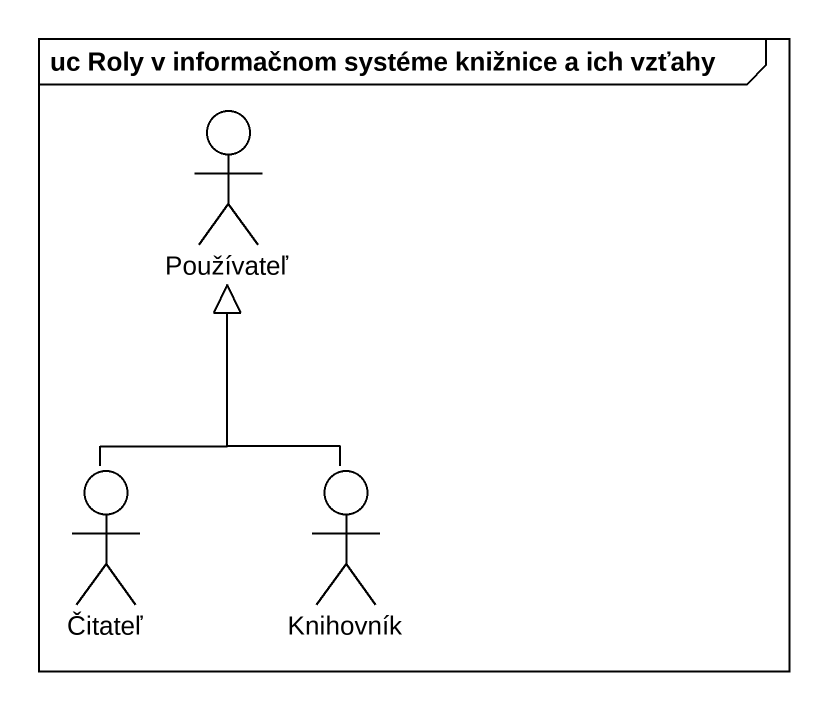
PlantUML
@startuml
mainframe uc Roly v informačnom systéme knižnice a ich vzťahy
actor Používateľ
actor Čitateľ
actor Knihovník
Čitateľ -up-|> Používateľ
Knihovník -up-|> Používateľ
@enduml
